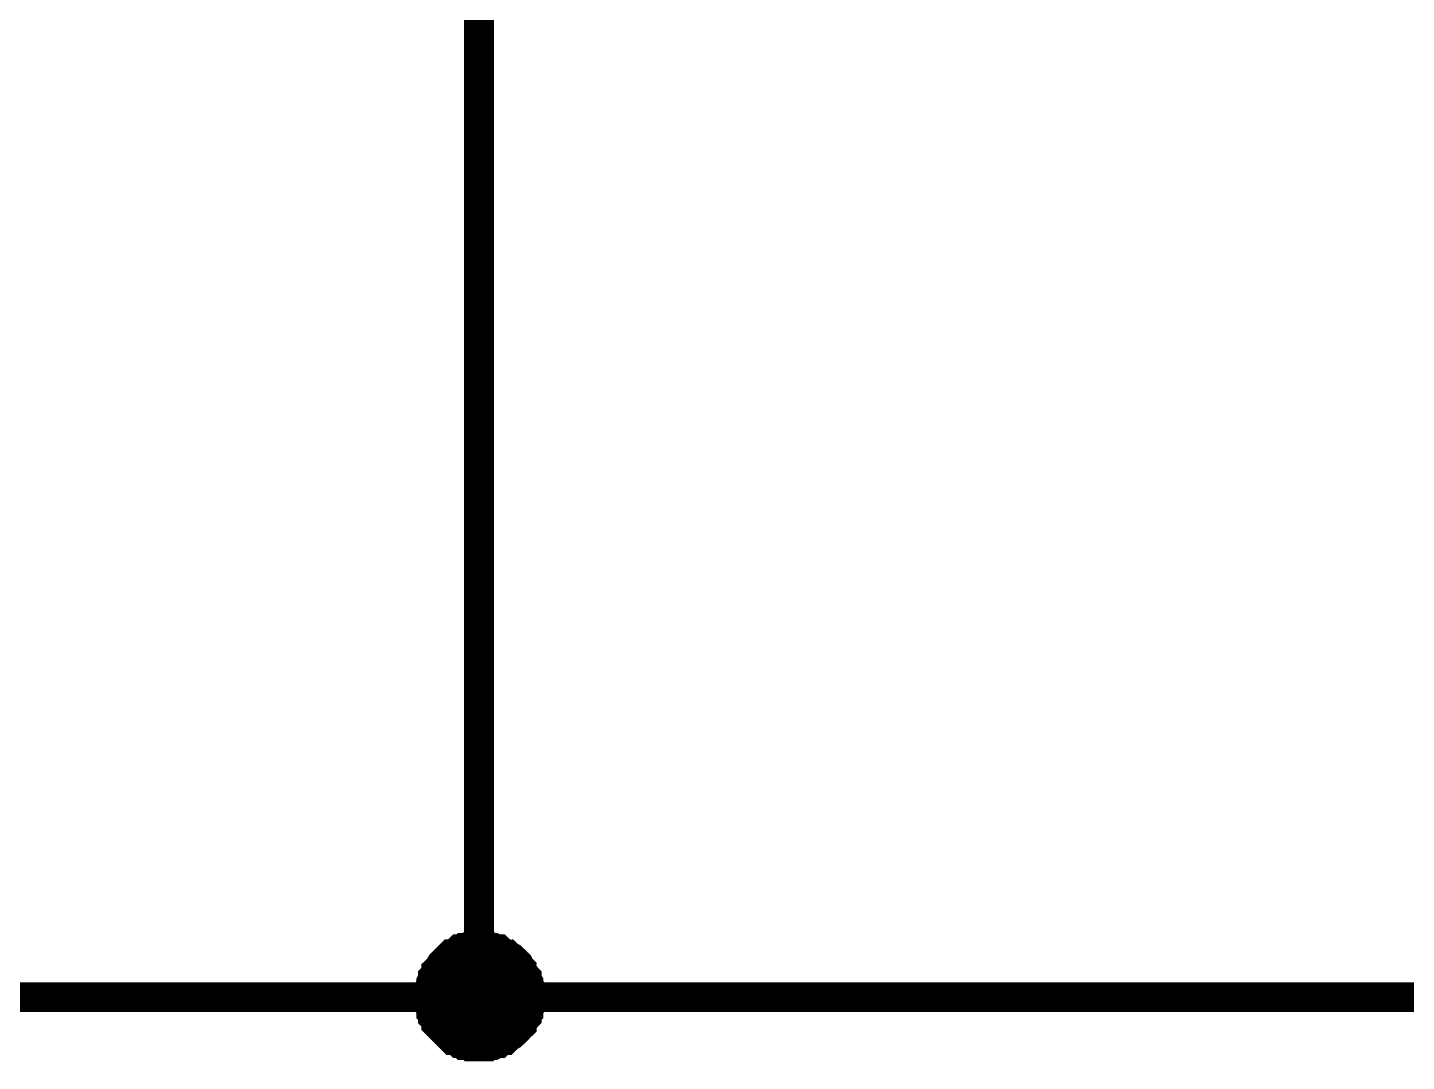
# Model space of a CAD drawing. Header units: millimetres. Extents: x 0 to 420, y 0 to 297.
# Drawn here: x 210.46 to 224.32, y 244.34 to 254.74 of the extents above; entities that cross this region are included whole.
import ezdxf

# ---------------------------------------------------------------- set-up
doc = ezdxf.new("R2010")
doc.units = ezdxf.units.MM
doc.layers.add('Sheet', color=255, linetype='Continuous')

msp = doc.modelspace()

# ---------------------------------------------------------------- linework, layer by layer
at = {"layer": 'Sheet'}
for points, const_width in [([(212.499, 259.991), (214.998, 259.991), (214.998, 244.989)], 0.3), ([(214.502, 244.989), (214.502, 245.022), (214.502, 245.038), (214.502, 245.071), (214.518, 245.088), (214.518, 245.121), (214.518, 245.138), (214.535, 245.171), (214.535, 245.187), (214.552, 245.204), (214.568, 245.237), (214.568, 245.254), (214.585, 245.27), (214.601, 245.287), (214.618, 245.32), (214.634, 245.336), (214.651, 245.353), (214.667, 245.369), (214.684, 245.386), (214.701, 245.403), (214.717, 245.419), (214.734, 245.419), (214.767, 245.436), (214.783, 245.452), (214.8, 245.469), (214.833, 245.469), (214.849, 245.485), (214.866, 245.485), (214.899, 245.485), (214.916, 245.502), (214.949, 245.502), (214.965, 245.502), (214.998, 245.502)], 0.3), ([(214.502, 244.989), (214.502, 245.022), (214.502, 245.038), (214.502, 245.071), (214.518, 245.088), (214.518, 245.121), (214.518, 245.138), (214.535, 245.171), (214.535, 245.187), (214.552, 245.204), (214.568, 245.237), (214.568, 245.254), (214.585, 245.27), (214.601, 245.287), (214.618, 245.32), (214.634, 245.336), (214.651, 245.353), (214.667, 245.369), (214.684, 245.386), (214.701, 245.403), (214.717, 245.419), (214.734, 245.419), (214.767, 245.436), (214.783, 245.452), (214.8, 245.469), (214.833, 245.469), (214.849, 245.485), (214.866, 245.485), (214.899, 245.485), (214.916, 245.502), (214.949, 245.502), (214.965, 245.502), (214.998, 245.502)], 0.3), ([(214.502, 244.989), (214.502, 245.022), (214.502, 245.038), (214.502, 245.071), (214.518, 245.088), (214.518, 245.121), (214.518, 245.138), (214.535, 245.171), (214.535, 245.187), (214.552, 245.204), (214.568, 245.237), (214.568, 245.254), (214.585, 245.27), (214.601, 245.287), (214.618, 245.32), (214.634, 245.336), (214.651, 245.353), (214.667, 245.369), (214.684, 245.386), (214.701, 245.403), (214.717, 245.419), (214.734, 245.419), (214.767, 245.436), (214.783, 245.452), (214.8, 245.469), (214.833, 245.469), (214.849, 245.485), (214.866, 245.485), (214.899, 245.485), (214.916, 245.502), (214.949, 245.502), (214.965, 245.502), (214.998, 245.502)], 0.3), ([(214.502, 244.989), (214.502, 245.022), (214.502, 245.038), (214.502, 245.071), (214.518, 245.088), (214.518, 245.121), (214.518, 245.138), (214.535, 245.171), (214.535, 245.187), (214.552, 245.204), (214.568, 245.237), (214.568, 245.254), (214.585, 245.27), (214.601, 245.287), (214.618, 245.32), (214.634, 245.336), (214.651, 245.353), (214.667, 245.369), (214.684, 245.386), (214.701, 245.403), (214.717, 245.419), (214.734, 245.419), (214.767, 245.436), (214.783, 245.452), (214.8, 245.469), (214.833, 245.469), (214.849, 245.485), (214.866, 245.485), (214.899, 245.485), (214.916, 245.502), (214.949, 245.502), (214.965, 245.502), (214.998, 245.502)], 0.3), ([(214.502, 244.989), (214.502, 245.022), (214.502, 245.038), (214.502, 245.071), (214.518, 245.088), (214.518, 245.121), (214.518, 245.138), (214.535, 245.171), (214.535, 245.187), (214.552, 245.204), (214.568, 245.237), (214.568, 245.254), (214.585, 245.27), (214.601, 245.287), (214.618, 245.32), (214.634, 245.336), (214.651, 245.353), (214.667, 245.369), (214.684, 245.386), (214.701, 245.403), (214.717, 245.419), (214.734, 245.419), (214.767, 245.436), (214.783, 245.452), (214.8, 245.469), (214.833, 245.469), (214.849, 245.485), (214.866, 245.485), (214.899, 245.485), (214.916, 245.502), (214.949, 245.502), (214.965, 245.502), (214.998, 245.502)], 0.3), ([(214.502, 244.989), (214.502, 245.022), (214.502, 245.038), (214.502, 245.071), (214.518, 245.088), (214.518, 245.121), (214.518, 245.138), (214.535, 245.171), (214.535, 245.187), (214.552, 245.204), (214.568, 245.237), (214.568, 245.254), (214.585, 245.27), (214.601, 245.287), (214.618, 245.32), (214.634, 245.336), (214.651, 245.353), (214.667, 245.369), (214.684, 245.386), (214.701, 245.403), (214.717, 245.419), (214.734, 245.419), (214.767, 245.436), (214.783, 245.452), (214.8, 245.469), (214.833, 245.469), (214.849, 245.485), (214.866, 245.485), (214.899, 245.485), (214.916, 245.502), (214.949, 245.502), (214.965, 245.502), (214.998, 245.502)], 0.3), ([(214.998, 245.502), (214.998, 245.502)], 0.3), ([(214.998, 245.502), (215.032, 245.502), (215.048, 245.502), (215.081, 245.502), (215.098, 245.485), (215.131, 245.485), (215.147, 245.485), (215.18, 245.469), (215.197, 245.469), (215.214, 245.452), (215.247, 245.436), (215.263, 245.419), (215.28, 245.419), (215.296, 245.403), (215.329, 245.386), (215.346, 245.369), (215.363, 245.353), (215.379, 245.336), (215.396, 245.32), (215.412, 245.287), (215.429, 245.27), (215.429, 245.254), (215.445, 245.237), (215.462, 245.204), (215.478, 245.187), (215.478, 245.171), (215.495, 245.138), (215.495, 245.121), (215.495, 245.088), (215.512, 245.071), (215.512, 245.038), (215.512, 245.022), (215.512, 244.989)], 0.3), ([(214.998, 245.502), (214.998, 245.502)], 0.3), ([(214.998, 245.502), (215.032, 245.502), (215.048, 245.502), (215.081, 245.502), (215.098, 245.485), (215.131, 245.485), (215.147, 245.485), (215.18, 245.469), (215.197, 245.469), (215.214, 245.452), (215.247, 245.436), (215.263, 245.419), (215.28, 245.419), (215.296, 245.403), (215.329, 245.386), (215.346, 245.369), (215.363, 245.353), (215.379, 245.336), (215.396, 245.32), (215.412, 245.287), (215.429, 245.27), (215.429, 245.254), (215.445, 245.237), (215.462, 245.204), (215.478, 245.187), (215.478, 245.171), (215.495, 245.138), (215.495, 245.121), (215.495, 245.088), (215.512, 245.071), (215.512, 245.038), (215.512, 245.022), (215.512, 244.989)], 0.3), ([(214.998, 245.502), (214.998, 245.502)], 0.3), ([(214.998, 245.502), (215.032, 245.502), (215.048, 245.502), (215.081, 245.502), (215.098, 245.485), (215.131, 245.485), (215.147, 245.485), (215.18, 245.469), (215.197, 245.469), (215.214, 245.452), (215.247, 245.436), (215.263, 245.419), (215.28, 245.419), (215.296, 245.403), (215.329, 245.386), (215.346, 245.369), (215.363, 245.353), (215.379, 245.336), (215.396, 245.32), (215.412, 245.287), (215.429, 245.27), (215.429, 245.254), (215.445, 245.237), (215.462, 245.204), (215.478, 245.187), (215.478, 245.171), (215.495, 245.138), (215.495, 245.121), (215.495, 245.088), (215.512, 245.071), (215.512, 245.038), (215.512, 245.022), (215.512, 244.989)], 0.3), ([(214.998, 245.502), (214.998, 245.502)], 0.3), ([(214.998, 245.502), (215.032, 245.502), (215.048, 245.502), (215.081, 245.502), (215.098, 245.485), (215.131, 245.485), (215.147, 245.485), (215.18, 245.469), (215.197, 245.469), (215.214, 245.452), (215.247, 245.436), (215.263, 245.419), (215.28, 245.419), (215.296, 245.403), (215.329, 245.386), (215.346, 245.369), (215.363, 245.353), (215.379, 245.336), (215.396, 245.32), (215.412, 245.287), (215.429, 245.27), (215.429, 245.254), (215.445, 245.237), (215.462, 245.204), (215.478, 245.187), (215.478, 245.171), (215.495, 245.138), (215.495, 245.121), (215.495, 245.088), (215.512, 245.071), (215.512, 245.038), (215.512, 245.022), (215.512, 244.989)], 0.3), ([(214.998, 245.502), (214.998, 245.502)], 0.3), ([(214.998, 245.502), (215.032, 245.502), (215.048, 245.502), (215.081, 245.502), (215.098, 245.485), (215.131, 245.485), (215.147, 245.485), (215.18, 245.469), (215.197, 245.469), (215.214, 245.452), (215.247, 245.436), (215.263, 245.419), (215.28, 245.419), (215.296, 245.403), (215.329, 245.386), (215.346, 245.369), (215.363, 245.353), (215.379, 245.336), (215.396, 245.32), (215.412, 245.287), (215.429, 245.27), (215.429, 245.254), (215.445, 245.237), (215.462, 245.204), (215.478, 245.187), (215.478, 245.171), (215.495, 245.138), (215.495, 245.121), (215.495, 245.088), (215.512, 245.071), (215.512, 245.038), (215.512, 245.022), (215.512, 244.989)], 0.3), ([(214.998, 245.502), (214.998, 245.502)], 0.3), ([(214.998, 245.502), (215.032, 245.502), (215.048, 245.502), (215.081, 245.502), (215.098, 245.485), (215.131, 245.485), (215.147, 245.485), (215.18, 245.469), (215.197, 245.469), (215.214, 245.452), (215.247, 245.436), (215.263, 245.419), (215.28, 245.419), (215.296, 245.403), (215.329, 245.386), (215.346, 245.369), (215.363, 245.353), (215.379, 245.336), (215.396, 245.32), (215.412, 245.287), (215.429, 245.27), (215.429, 245.254), (215.445, 245.237), (215.462, 245.204), (215.478, 245.187), (215.478, 245.171), (215.495, 245.138), (215.495, 245.121), (215.495, 245.088), (215.512, 245.071), (215.512, 245.038), (215.512, 245.022), (215.512, 244.989)], 0.3), ([(214.502, 244.989), (214.502, 245.022), (214.502, 245.038), (214.502, 245.071), (214.518, 245.088), (214.518, 245.121), (214.518, 245.138), (214.535, 245.171), (214.535, 245.187), (214.552, 245.204), (214.568, 245.237), (214.568, 245.254), (214.585, 245.27), (214.601, 245.287), (214.618, 245.32), (214.634, 245.336), (214.651, 245.353), (214.667, 245.369), (214.684, 245.386), (214.701, 245.403), (214.717, 245.419), (214.734, 245.419), (214.767, 245.436), (214.783, 245.452), (214.8, 245.469), (214.833, 245.469), (214.849, 245.485), (214.866, 245.485), (214.899, 245.485), (214.916, 245.502), (214.949, 245.502), (214.965, 245.502), (214.998, 245.502)], 0.0991), ([(214.502, 244.989), (214.502, 245.022), (214.502, 245.038), (214.502, 245.071), (214.518, 245.088), (214.518, 245.121), (214.518, 245.138), (214.535, 245.171), (214.535, 245.187), (214.552, 245.204), (214.568, 245.237), (214.568, 245.254), (214.585, 245.27), (214.601, 245.287), (214.618, 245.32), (214.634, 245.336), (214.651, 245.353), (214.667, 245.369), (214.684, 245.386), (214.701, 245.403), (214.717, 245.419), (214.734, 245.419), (214.767, 245.436), (214.783, 245.452), (214.8, 245.469), (214.833, 245.469), (214.849, 245.485), (214.866, 245.485), (214.899, 245.485), (214.916, 245.502), (214.949, 245.502), (214.965, 245.502), (214.998, 245.502)], 0.0991), ([(214.502, 244.989), (214.502, 245.022), (214.502, 245.038), (214.502, 245.071), (214.518, 245.088), (214.518, 245.121), (214.518, 245.138), (214.535, 245.171), (214.535, 245.187), (214.552, 245.204), (214.568, 245.237), (214.568, 245.254), (214.585, 245.27), (214.601, 245.287), (214.618, 245.32), (214.634, 245.336), (214.651, 245.353), (214.667, 245.369), (214.684, 245.386), (214.701, 245.403), (214.717, 245.419), (214.734, 245.419), (214.767, 245.436), (214.783, 245.452), (214.8, 245.469), (214.833, 245.469), (214.849, 245.485), (214.866, 245.485), (214.899, 245.485), (214.916, 245.502), (214.949, 245.502), (214.965, 245.502), (214.998, 245.502)], 0.0991), ([(214.502, 244.989), (214.502, 245.022), (214.502, 245.038), (214.502, 245.071), (214.518, 245.088), (214.518, 245.121), (214.518, 245.138), (214.535, 245.171), (214.535, 245.187), (214.552, 245.204), (214.568, 245.237), (214.568, 245.254), (214.585, 245.27), (214.601, 245.287), (214.618, 245.32), (214.634, 245.336), (214.651, 245.353), (214.667, 245.369), (214.684, 245.386), (214.701, 245.403), (214.717, 245.419), (214.734, 245.419), (214.767, 245.436), (214.783, 245.452), (214.8, 245.469), (214.833, 245.469), (214.849, 245.485), (214.866, 245.485), (214.899, 245.485), (214.916, 245.502), (214.949, 245.502), (214.965, 245.502), (214.998, 245.502)], 0.0991), ([(214.502, 244.989), (214.502, 245.022), (214.502, 245.038), (214.502, 245.071), (214.518, 245.088), (214.518, 245.121), (214.518, 245.138), (214.535, 245.171), (214.535, 245.187), (214.552, 245.204), (214.568, 245.237), (214.568, 245.254), (214.585, 245.27), (214.601, 245.287), (214.618, 245.32), (214.634, 245.336), (214.651, 245.353), (214.667, 245.369), (214.684, 245.386), (214.701, 245.403), (214.717, 245.419), (214.734, 245.419), (214.767, 245.436), (214.783, 245.452), (214.8, 245.469), (214.833, 245.469), (214.849, 245.485), (214.866, 245.485), (214.899, 245.485), (214.916, 245.502), (214.949, 245.502), (214.965, 245.502), (214.998, 245.502)], 0.0991), ([(214.502, 244.989), (214.502, 245.022), (214.502, 245.038), (214.502, 245.071), (214.518, 245.088), (214.518, 245.121), (214.518, 245.138), (214.535, 245.171), (214.535, 245.187), (214.552, 245.204), (214.568, 245.237), (214.568, 245.254), (214.585, 245.27), (214.601, 245.287), (214.618, 245.32), (214.634, 245.336), (214.651, 245.353), (214.667, 245.369), (214.684, 245.386), (214.701, 245.403), (214.717, 245.419), (214.734, 245.419), (214.767, 245.436), (214.783, 245.452), (214.8, 245.469), (214.833, 245.469), (214.849, 245.485), (214.866, 245.485), (214.899, 245.485), (214.916, 245.502), (214.949, 245.502), (214.965, 245.502), (214.998, 245.502)], 0.0991), ([(214.998, 245.502), (214.998, 245.502)], 0.0991), ([(214.998, 245.502), (215.032, 245.502), (215.048, 245.502), (215.081, 245.502), (215.098, 245.485), (215.131, 245.485), (215.147, 245.485), (215.18, 245.469), (215.197, 245.469), (215.214, 245.452), (215.247, 245.436), (215.263, 245.419), (215.28, 245.419), (215.296, 245.403), (215.329, 245.386), (215.346, 245.369), (215.363, 245.353), (215.379, 245.336), (215.396, 245.32), (215.412, 245.287), (215.429, 245.27), (215.429, 245.254), (215.445, 245.237), (215.462, 245.204), (215.478, 245.187), (215.478, 245.171), (215.495, 245.138), (215.495, 245.121), (215.495, 245.088), (215.512, 245.071), (215.512, 245.038), (215.512, 245.022), (215.512, 244.989)], 0.0991), ([(214.998, 245.502), (214.998, 245.502)], 0.0991), ([(214.998, 245.502), (215.032, 245.502), (215.048, 245.502), (215.081, 245.502), (215.098, 245.485), (215.131, 245.485), (215.147, 245.485), (215.18, 245.469), (215.197, 245.469), (215.214, 245.452), (215.247, 245.436), (215.263, 245.419), (215.28, 245.419), (215.296, 245.403), (215.329, 245.386), (215.346, 245.369), (215.363, 245.353), (215.379, 245.336), (215.396, 245.32), (215.412, 245.287), (215.429, 245.27), (215.429, 245.254), (215.445, 245.237), (215.462, 245.204), (215.478, 245.187), (215.478, 245.171), (215.495, 245.138), (215.495, 245.121), (215.495, 245.088), (215.512, 245.071), (215.512, 245.038), (215.512, 245.022), (215.512, 244.989)], 0.0991), ([(214.998, 245.502), (214.998, 245.502)], 0.0991), ([(214.998, 245.502), (215.032, 245.502), (215.048, 245.502), (215.081, 245.502), (215.098, 245.485), (215.131, 245.485), (215.147, 245.485), (215.18, 245.469), (215.197, 245.469), (215.214, 245.452), (215.247, 245.436), (215.263, 245.419), (215.28, 245.419), (215.296, 245.403), (215.329, 245.386), (215.346, 245.369), (215.363, 245.353), (215.379, 245.336), (215.396, 245.32), (215.412, 245.287), (215.429, 245.27), (215.429, 245.254), (215.445, 245.237), (215.462, 245.204), (215.478, 245.187), (215.478, 245.171), (215.495, 245.138), (215.495, 245.121), (215.495, 245.088), (215.512, 245.071), (215.512, 245.038), (215.512, 245.022), (215.512, 244.989)], 0.0991), ([(214.998, 245.502), (214.998, 245.502)], 0.0991), ([(214.998, 245.502), (215.032, 245.502), (215.048, 245.502), (215.081, 245.502), (215.098, 245.485), (215.131, 245.485), (215.147, 245.485), (215.18, 245.469), (215.197, 245.469), (215.214, 245.452), (215.247, 245.436), (215.263, 245.419), (215.28, 245.419), (215.296, 245.403), (215.329, 245.386), (215.346, 245.369), (215.363, 245.353), (215.379, 245.336), (215.396, 245.32), (215.412, 245.287), (215.429, 245.27), (215.429, 245.254), (215.445, 245.237), (215.462, 245.204), (215.478, 245.187), (215.478, 245.171), (215.495, 245.138), (215.495, 245.121), (215.495, 245.088), (215.512, 245.071), (215.512, 245.038), (215.512, 245.022), (215.512, 244.989)], 0.0991), ([(214.998, 245.502), (214.998, 245.502)], 0.0991), ([(214.998, 245.502), (215.032, 245.502), (215.048, 245.502), (215.081, 245.502), (215.098, 245.485), (215.131, 245.485), (215.147, 245.485), (215.18, 245.469), (215.197, 245.469), (215.214, 245.452), (215.247, 245.436), (215.263, 245.419), (215.28, 245.419), (215.296, 245.403), (215.329, 245.386), (215.346, 245.369), (215.363, 245.353), (215.379, 245.336), (215.396, 245.32), (215.412, 245.287), (215.429, 245.27), (215.429, 245.254), (215.445, 245.237), (215.462, 245.204), (215.478, 245.187), (215.478, 245.171), (215.495, 245.138), (215.495, 245.121), (215.495, 245.088), (215.512, 245.071), (215.512, 245.038), (215.512, 245.022), (215.512, 244.989)], 0.0991), ([(214.998, 245.502), (214.998, 245.502)], 0.0991), ([(214.998, 245.502), (215.032, 245.502), (215.048, 245.502), (215.081, 245.502), (215.098, 245.485), (215.131, 245.485), (215.147, 245.485), (215.18, 245.469), (215.197, 245.469), (215.214, 245.452), (215.247, 245.436), (215.263, 245.419), (215.28, 245.419), (215.296, 245.403), (215.329, 245.386), (215.346, 245.369), (215.363, 245.353), (215.379, 245.336), (215.396, 245.32), (215.412, 245.287), (215.429, 245.27), (215.429, 245.254), (215.445, 245.237), (215.462, 245.204), (215.478, 245.187), (215.478, 245.171), (215.495, 245.138), (215.495, 245.121), (215.495, 245.088), (215.512, 245.071), (215.512, 245.038), (215.512, 245.022), (215.512, 244.989)], 0.0991), ([(202.519, 244.989), (214.998, 244.989)], 0.3), ([(214.998, 244.492), (214.965, 244.492), (214.949, 244.492), (214.916, 244.492), (214.899, 244.508), (214.866, 244.508), (214.849, 244.508), (214.833, 244.525), (214.8, 244.525), (214.783, 244.541), (214.767, 244.558), (214.734, 244.558), (214.717, 244.575), (214.701, 244.591), (214.684, 244.608), (214.667, 244.624), (214.651, 244.641), (214.634, 244.657), (214.618, 244.674), (214.601, 244.691), (214.585, 244.707), (214.568, 244.724), (214.568, 244.757), (214.552, 244.773), (214.535, 244.79), (214.535, 244.823), (214.518, 244.84), (214.518, 244.856), (214.518, 244.889), (214.502, 244.906), (214.502, 244.939), (214.502, 244.955), (214.502, 244.989)], 0.3), ([(214.502, 244.989), (214.502, 244.989)], 0.3), ([(214.998, 244.492), (214.965, 244.492), (214.949, 244.492), (214.916, 244.492), (214.899, 244.508), (214.866, 244.508), (214.849, 244.508), (214.833, 244.525), (214.8, 244.525), (214.783, 244.541), (214.767, 244.558), (214.734, 244.558), (214.717, 244.575), (214.701, 244.591), (214.684, 244.608), (214.667, 244.624), (214.651, 244.641), (214.634, 244.657), (214.618, 244.674), (214.601, 244.691), (214.585, 244.707), (214.568, 244.724), (214.568, 244.757), (214.552, 244.773), (214.535, 244.79), (214.535, 244.823), (214.518, 244.84), (214.518, 244.856), (214.518, 244.889), (214.502, 244.906), (214.502, 244.939), (214.502, 244.955), (214.502, 244.989)], 0.3), ([(214.502, 244.989), (214.502, 244.989)], 0.3), ([(214.998, 244.492), (214.965, 244.492), (214.949, 244.492), (214.916, 244.492), (214.899, 244.508), (214.866, 244.508), (214.849, 244.508), (214.833, 244.525), (214.8, 244.525), (214.783, 244.541), (214.767, 244.558), (214.734, 244.558), (214.717, 244.575), (214.701, 244.591), (214.684, 244.608), (214.667, 244.624), (214.651, 244.641), (214.634, 244.657), (214.618, 244.674), (214.601, 244.691), (214.585, 244.707), (214.568, 244.724), (214.568, 244.757), (214.552, 244.773), (214.535, 244.79), (214.535, 244.823), (214.518, 244.84), (214.518, 244.856), (214.518, 244.889), (214.502, 244.906), (214.502, 244.939), (214.502, 244.955), (214.502, 244.989)], 0.3), ([(214.502, 244.989), (214.502, 244.989)], 0.3), ([(214.998, 244.492), (214.965, 244.492), (214.949, 244.492), (214.916, 244.492), (214.899, 244.508), (214.866, 244.508), (214.849, 244.508), (214.833, 244.525), (214.8, 244.525), (214.783, 244.541), (214.767, 244.558), (214.734, 244.558), (214.717, 244.575), (214.701, 244.591), (214.684, 244.608), (214.667, 244.624), (214.651, 244.641), (214.634, 244.657), (214.618, 244.674), (214.601, 244.691), (214.585, 244.707), (214.568, 244.724), (214.568, 244.757), (214.552, 244.773), (214.535, 244.79), (214.535, 244.823), (214.518, 244.84), (214.518, 244.856), (214.518, 244.889), (214.502, 244.906), (214.502, 244.939), (214.502, 244.955), (214.502, 244.989)], 0.3), ([(214.502, 244.989), (214.502, 244.989)], 0.3), ([(214.998, 244.492), (214.965, 244.492), (214.949, 244.492), (214.916, 244.492), (214.899, 244.508), (214.866, 244.508), (214.849, 244.508), (214.833, 244.525), (214.8, 244.525), (214.783, 244.541), (214.767, 244.558), (214.734, 244.558), (214.717, 244.575), (214.701, 244.591), (214.684, 244.608), (214.667, 244.624), (214.651, 244.641), (214.634, 244.657), (214.618, 244.674), (214.601, 244.691), (214.585, 244.707), (214.568, 244.724), (214.568, 244.757), (214.552, 244.773), (214.535, 244.79), (214.535, 244.823), (214.518, 244.84), (214.518, 244.856), (214.518, 244.889), (214.502, 244.906), (214.502, 244.939), (214.502, 244.955), (214.502, 244.989)], 0.3), ([(214.502, 244.989), (214.502, 244.989)], 0.3), ([(214.998, 244.492), (214.965, 244.492), (214.949, 244.492), (214.916, 244.492), (214.899, 244.508), (214.866, 244.508), (214.849, 244.508), (214.833, 244.525), (214.8, 244.525), (214.783, 244.541), (214.767, 244.558), (214.734, 244.558), (214.717, 244.575), (214.701, 244.591), (214.684, 244.608), (214.667, 244.624), (214.651, 244.641), (214.634, 244.657), (214.618, 244.674), (214.601, 244.691), (214.585, 244.707), (214.568, 244.724), (214.568, 244.757), (214.552, 244.773), (214.535, 244.79), (214.535, 244.823), (214.518, 244.84), (214.518, 244.856), (214.518, 244.889), (214.502, 244.906), (214.502, 244.939), (214.502, 244.955), (214.502, 244.989)], 0.3), ([(214.502, 244.989), (214.502, 244.989)], 0.3), ([(214.998, 244.492), (214.965, 244.492), (214.949, 244.492), (214.916, 244.492), (214.899, 244.508), (214.866, 244.508), (214.849, 244.508), (214.833, 244.525), (214.8, 244.525), (214.783, 244.541), (214.767, 244.558), (214.734, 244.558), (214.717, 244.575), (214.701, 244.591), (214.684, 244.608), (214.667, 244.624), (214.651, 244.641), (214.634, 244.657), (214.618, 244.674), (214.601, 244.691), (214.585, 244.707), (214.568, 244.724), (214.568, 244.757), (214.552, 244.773), (214.535, 244.79), (214.535, 244.823), (214.518, 244.84), (214.518, 244.856), (214.518, 244.889), (214.502, 244.906), (214.502, 244.939), (214.502, 244.955), (214.502, 244.989)], 0.0991), ([(214.502, 244.989), (214.502, 244.989)], 0.0991), ([(214.998, 244.492), (214.965, 244.492), (214.949, 244.492), (214.916, 244.492), (214.899, 244.508), (214.866, 244.508), (214.849, 244.508), (214.833, 244.525), (214.8, 244.525), (214.783, 244.541), (214.767, 244.558), (214.734, 244.558), (214.717, 244.575), (214.701, 244.591), (214.684, 244.608), (214.667, 244.624), (214.651, 244.641), (214.634, 244.657), (214.618, 244.674), (214.601, 244.691), (214.585, 244.707), (214.568, 244.724), (214.568, 244.757), (214.552, 244.773), (214.535, 244.79), (214.535, 244.823), (214.518, 244.84), (214.518, 244.856), (214.518, 244.889), (214.502, 244.906), (214.502, 244.939), (214.502, 244.955), (214.502, 244.989)], 0.0991), ([(214.502, 244.989), (214.502, 244.989)], 0.0991), ([(214.998, 244.492), (214.965, 244.492), (214.949, 244.492), (214.916, 244.492), (214.899, 244.508), (214.866, 244.508), (214.849, 244.508), (214.833, 244.525), (214.8, 244.525), (214.783, 244.541), (214.767, 244.558), (214.734, 244.558), (214.717, 244.575), (214.701, 244.591), (214.684, 244.608), (214.667, 244.624), (214.651, 244.641), (214.634, 244.657), (214.618, 244.674), (214.601, 244.691), (214.585, 244.707), (214.568, 244.724), (214.568, 244.757), (214.552, 244.773), (214.535, 244.79), (214.535, 244.823), (214.518, 244.84), (214.518, 244.856), (214.518, 244.889), (214.502, 244.906), (214.502, 244.939), (214.502, 244.955), (214.502, 244.989)], 0.0991), ([(214.502, 244.989), (214.502, 244.989)], 0.0991), ([(214.998, 244.492), (214.965, 244.492), (214.949, 244.492), (214.916, 244.492), (214.899, 244.508), (214.866, 244.508), (214.849, 244.508), (214.833, 244.525), (214.8, 244.525), (214.783, 244.541), (214.767, 244.558), (214.734, 244.558), (214.717, 244.575), (214.701, 244.591), (214.684, 244.608), (214.667, 244.624), (214.651, 244.641), (214.634, 244.657), (214.618, 244.674), (214.601, 244.691), (214.585, 244.707), (214.568, 244.724), (214.568, 244.757), (214.552, 244.773), (214.535, 244.79), (214.535, 244.823), (214.518, 244.84), (214.518, 244.856), (214.518, 244.889), (214.502, 244.906), (214.502, 244.939), (214.502, 244.955), (214.502, 244.989)], 0.0991), ([(214.502, 244.989), (214.502, 244.989)], 0.0991), ([(214.998, 244.492), (214.965, 244.492), (214.949, 244.492), (214.916, 244.492), (214.899, 244.508), (214.866, 244.508), (214.849, 244.508), (214.833, 244.525), (214.8, 244.525), (214.783, 244.541), (214.767, 244.558), (214.734, 244.558), (214.717, 244.575), (214.701, 244.591), (214.684, 244.608), (214.667, 244.624), (214.651, 244.641), (214.634, 244.657), (214.618, 244.674), (214.601, 244.691), (214.585, 244.707), (214.568, 244.724), (214.568, 244.757), (214.552, 244.773), (214.535, 244.79), (214.535, 244.823), (214.518, 244.84), (214.518, 244.856), (214.518, 244.889), (214.502, 244.906), (214.502, 244.939), (214.502, 244.955), (214.502, 244.989)], 0.0991), ([(214.502, 244.989), (214.502, 244.989)], 0.0991), ([(214.998, 244.492), (214.965, 244.492), (214.949, 244.492), (214.916, 244.492), (214.899, 244.508), (214.866, 244.508), (214.849, 244.508), (214.833, 244.525), (214.8, 244.525), (214.783, 244.541), (214.767, 244.558), (214.734, 244.558), (214.717, 244.575), (214.701, 244.591), (214.684, 244.608), (214.667, 244.624), (214.651, 244.641), (214.634, 244.657), (214.618, 244.674), (214.601, 244.691), (214.585, 244.707), (214.568, 244.724), (214.568, 244.757), (214.552, 244.773), (214.535, 244.79), (214.535, 244.823), (214.518, 244.84), (214.518, 244.856), (214.518, 244.889), (214.502, 244.906), (214.502, 244.939), (214.502, 244.955), (214.502, 244.989)], 0.0991), ([(214.502, 244.989), (214.502, 244.989)], 0.0991), ([(215.512, 244.989), (215.512, 244.955), (215.512, 244.939), (215.512, 244.906), (215.495, 244.889), (215.495, 244.856), (215.495, 244.84), (215.478, 244.823), (215.478, 244.79), (215.462, 244.773), (215.445, 244.757), (215.429, 244.724), (215.429, 244.707), (215.412, 244.691), (215.396, 244.674), (215.379, 244.657), (215.363, 244.641), (215.346, 244.624), (215.329, 244.608), (215.296, 244.591), (215.28, 244.575), (215.263, 244.558), (215.247, 244.558), (215.214, 244.541), (215.197, 244.525), (215.18, 244.525), (215.147, 244.508), (215.131, 244.508), (215.098, 244.508), (215.081, 244.492), (215.048, 244.492), (215.032, 244.492), (214.998, 244.492)], 0.3), ([(214.998, 244.989), (242.49, 244.989), (248.746, 244.989)], 0.3), ([(215.512, 244.989), (215.512, 244.955), (215.512, 244.939), (215.512, 244.906), (215.495, 244.889), (215.495, 244.856), (215.495, 244.84), (215.478, 244.823), (215.478, 244.79), (215.462, 244.773), (215.445, 244.757), (215.429, 244.724), (215.429, 244.707), (215.412, 244.691), (215.396, 244.674), (215.379, 244.657), (215.363, 244.641), (215.346, 244.624), (215.329, 244.608), (215.296, 244.591), (215.28, 244.575), (215.263, 244.558), (215.247, 244.558), (215.214, 244.541), (215.197, 244.525), (215.18, 244.525), (215.147, 244.508), (215.131, 244.508), (215.098, 244.508), (215.081, 244.492), (215.048, 244.492), (215.032, 244.492), (214.998, 244.492)], 0.3), ([(215.512, 244.989), (215.512, 244.955), (215.512, 244.939), (215.512, 244.906), (215.495, 244.889), (215.495, 244.856), (215.495, 244.84), (215.478, 244.823), (215.478, 244.79), (215.462, 244.773), (215.445, 244.757), (215.429, 244.724), (215.429, 244.707), (215.412, 244.691), (215.396, 244.674), (215.379, 244.657), (215.363, 244.641), (215.346, 244.624), (215.329, 244.608), (215.296, 244.591), (215.28, 244.575), (215.263, 244.558), (215.247, 244.558), (215.214, 244.541), (215.197, 244.525), (215.18, 244.525), (215.147, 244.508), (215.131, 244.508), (215.098, 244.508), (215.081, 244.492), (215.048, 244.492), (215.032, 244.492), (214.998, 244.492)], 0.3), ([(215.512, 244.989), (215.512, 244.955), (215.512, 244.939), (215.512, 244.906), (215.495, 244.889), (215.495, 244.856), (215.495, 244.84), (215.478, 244.823), (215.478, 244.79), (215.462, 244.773), (215.445, 244.757), (215.429, 244.724), (215.429, 244.707), (215.412, 244.691), (215.396, 244.674), (215.379, 244.657), (215.363, 244.641), (215.346, 244.624), (215.329, 244.608), (215.296, 244.591), (215.28, 244.575), (215.263, 244.558), (215.247, 244.558), (215.214, 244.541), (215.197, 244.525), (215.18, 244.525), (215.147, 244.508), (215.131, 244.508), (215.098, 244.508), (215.081, 244.492), (215.048, 244.492), (215.032, 244.492), (214.998, 244.492)], 0.3), ([(215.512, 244.989), (215.512, 244.955), (215.512, 244.939), (215.512, 244.906), (215.495, 244.889), (215.495, 244.856), (215.495, 244.84), (215.478, 244.823), (215.478, 244.79), (215.462, 244.773), (215.445, 244.757), (215.429, 244.724), (215.429, 244.707), (215.412, 244.691), (215.396, 244.674), (215.379, 244.657), (215.363, 244.641), (215.346, 244.624), (215.329, 244.608), (215.296, 244.591), (215.28, 244.575), (215.263, 244.558), (215.247, 244.558), (215.214, 244.541), (215.197, 244.525), (215.18, 244.525), (215.147, 244.508), (215.131, 244.508), (215.098, 244.508), (215.081, 244.492), (215.048, 244.492), (215.032, 244.492), (214.998, 244.492)], 0.3), ([(215.512, 244.989), (215.512, 244.955), (215.512, 244.939), (215.512, 244.906), (215.495, 244.889), (215.495, 244.856), (215.495, 244.84), (215.478, 244.823), (215.478, 244.79), (215.462, 244.773), (215.445, 244.757), (215.429, 244.724), (215.429, 244.707), (215.412, 244.691), (215.396, 244.674), (215.379, 244.657), (215.363, 244.641), (215.346, 244.624), (215.329, 244.608), (215.296, 244.591), (215.28, 244.575), (215.263, 244.558), (215.247, 244.558), (215.214, 244.541), (215.197, 244.525), (215.18, 244.525), (215.147, 244.508), (215.131, 244.508), (215.098, 244.508), (215.081, 244.492), (215.048, 244.492), (215.032, 244.492), (214.998, 244.492)], 0.3), ([(215.512, 244.989), (215.512, 244.955), (215.512, 244.939), (215.512, 244.906), (215.495, 244.889), (215.495, 244.856), (215.495, 244.84), (215.478, 244.823), (215.478, 244.79), (215.462, 244.773), (215.445, 244.757), (215.429, 244.724), (215.429, 244.707), (215.412, 244.691), (215.396, 244.674), (215.379, 244.657), (215.363, 244.641), (215.346, 244.624), (215.329, 244.608), (215.296, 244.591), (215.28, 244.575), (215.263, 244.558), (215.247, 244.558), (215.214, 244.541), (215.197, 244.525), (215.18, 244.525), (215.147, 244.508), (215.131, 244.508), (215.098, 244.508), (215.081, 244.492), (215.048, 244.492), (215.032, 244.492), (214.998, 244.492)], 0.0991), ([(215.512, 244.989), (215.512, 244.955), (215.512, 244.939), (215.512, 244.906), (215.495, 244.889), (215.495, 244.856), (215.495, 244.84), (215.478, 244.823), (215.478, 244.79), (215.462, 244.773), (215.445, 244.757), (215.429, 244.724), (215.429, 244.707), (215.412, 244.691), (215.396, 244.674), (215.379, 244.657), (215.363, 244.641), (215.346, 244.624), (215.329, 244.608), (215.296, 244.591), (215.28, 244.575), (215.263, 244.558), (215.247, 244.558), (215.214, 244.541), (215.197, 244.525), (215.18, 244.525), (215.147, 244.508), (215.131, 244.508), (215.098, 244.508), (215.081, 244.492), (215.048, 244.492), (215.032, 244.492), (214.998, 244.492)], 0.0991), ([(215.512, 244.989), (215.512, 244.955), (215.512, 244.939), (215.512, 244.906), (215.495, 244.889), (215.495, 244.856), (215.495, 244.84), (215.478, 244.823), (215.478, 244.79), (215.462, 244.773), (215.445, 244.757), (215.429, 244.724), (215.429, 244.707), (215.412, 244.691), (215.396, 244.674), (215.379, 244.657), (215.363, 244.641), (215.346, 244.624), (215.329, 244.608), (215.296, 244.591), (215.28, 244.575), (215.263, 244.558), (215.247, 244.558), (215.214, 244.541), (215.197, 244.525), (215.18, 244.525), (215.147, 244.508), (215.131, 244.508), (215.098, 244.508), (215.081, 244.492), (215.048, 244.492), (215.032, 244.492), (214.998, 244.492)], 0.0991), ([(215.512, 244.989), (215.512, 244.955), (215.512, 244.939), (215.512, 244.906), (215.495, 244.889), (215.495, 244.856), (215.495, 244.84), (215.478, 244.823), (215.478, 244.79), (215.462, 244.773), (215.445, 244.757), (215.429, 244.724), (215.429, 244.707), (215.412, 244.691), (215.396, 244.674), (215.379, 244.657), (215.363, 244.641), (215.346, 244.624), (215.329, 244.608), (215.296, 244.591), (215.28, 244.575), (215.263, 244.558), (215.247, 244.558), (215.214, 244.541), (215.197, 244.525), (215.18, 244.525), (215.147, 244.508), (215.131, 244.508), (215.098, 244.508), (215.081, 244.492), (215.048, 244.492), (215.032, 244.492), (214.998, 244.492)], 0.0991), ([(215.512, 244.989), (215.512, 244.955), (215.512, 244.939), (215.512, 244.906), (215.495, 244.889), (215.495, 244.856), (215.495, 244.84), (215.478, 244.823), (215.478, 244.79), (215.462, 244.773), (215.445, 244.757), (215.429, 244.724), (215.429, 244.707), (215.412, 244.691), (215.396, 244.674), (215.379, 244.657), (215.363, 244.641), (215.346, 244.624), (215.329, 244.608), (215.296, 244.591), (215.28, 244.575), (215.263, 244.558), (215.247, 244.558), (215.214, 244.541), (215.197, 244.525), (215.18, 244.525), (215.147, 244.508), (215.131, 244.508), (215.098, 244.508), (215.081, 244.492), (215.048, 244.492), (215.032, 244.492), (214.998, 244.492)], 0.0991), ([(215.512, 244.989), (215.512, 244.955), (215.512, 244.939), (215.512, 244.906), (215.495, 244.889), (215.495, 244.856), (215.495, 244.84), (215.478, 244.823), (215.478, 244.79), (215.462, 244.773), (215.445, 244.757), (215.429, 244.724), (215.429, 244.707), (215.412, 244.691), (215.396, 244.674), (215.379, 244.657), (215.363, 244.641), (215.346, 244.624), (215.329, 244.608), (215.296, 244.591), (215.28, 244.575), (215.263, 244.558), (215.247, 244.558), (215.214, 244.541), (215.197, 244.525), (215.18, 244.525), (215.147, 244.508), (215.131, 244.508), (215.098, 244.508), (215.081, 244.492), (215.048, 244.492), (215.032, 244.492), (214.998, 244.492)], 0.0991), ([(215.512, 244.989), (215.512, 244.989), (215.512, 244.989), (215.512, 244.989), (215.512, 244.989), (215.512, 244.989), (215.512, 244.989), (215.512, 244.989), (215.512, 244.989), (215.512, 244.989), (215.512, 244.989), (215.512, 244.989), (215.512, 244.989), (215.512, 244.989), (215.512, 244.989), (215.512, 244.989), (215.512, 244.989), (215.512, 244.989), (215.512, 244.989), (215.512, 244.989), (215.512, 244.989), (215.512, 244.989), (215.512, 244.989), (215.512, 244.989), (215.512, 244.989), (215.512, 244.989), (215.512, 244.989), (215.512, 244.989), (215.512, 244.989), (215.512, 244.989), (215.512, 244.989), (215.512, 244.989), (215.512, 244.989)], 0.3), ([(215.512, 244.989), (215.512, 244.989)], 0.3), ([(215.512, 244.989), (215.512, 244.989), (215.512, 244.989), (215.512, 244.989), (215.512, 244.989), (215.512, 244.989), (215.512, 244.989), (215.512, 244.989), (215.512, 244.989), (215.512, 244.989), (215.512, 244.989), (215.512, 244.989), (215.512, 244.989), (215.512, 244.989), (215.512, 244.989), (215.512, 244.989), (215.512, 244.989), (215.512, 244.989), (215.512, 244.989), (215.512, 244.989), (215.512, 244.989), (215.512, 244.989), (215.512, 244.989), (215.512, 244.989), (215.512, 244.989), (215.512, 244.989), (215.512, 244.989), (215.512, 244.989), (215.512, 244.989), (215.512, 244.989), (215.512, 244.989), (215.512, 244.989), (215.512, 244.989)], 0.3), ([(215.512, 244.989), (215.512, 244.989)], 0.3), ([(215.512, 244.989), (215.512, 244.989), (215.512, 244.989), (215.512, 244.989), (215.512, 244.989), (215.512, 244.989), (215.512, 244.989), (215.512, 244.989), (215.512, 244.989), (215.512, 244.989), (215.512, 244.989), (215.512, 244.989), (215.512, 244.989), (215.512, 244.989), (215.512, 244.989), (215.512, 244.989), (215.512, 244.989), (215.512, 244.989), (215.512, 244.989), (215.512, 244.989), (215.512, 244.989), (215.512, 244.989), (215.512, 244.989), (215.512, 244.989), (215.512, 244.989), (215.512, 244.989), (215.512, 244.989), (215.512, 244.989), (215.512, 244.989), (215.512, 244.989), (215.512, 244.989), (215.512, 244.989), (215.512, 244.989)], 0.3), ([(215.512, 244.989), (215.512, 244.989)], 0.3), ([(215.512, 244.989), (215.512, 244.989), (215.512, 244.989), (215.512, 244.989), (215.512, 244.989), (215.512, 244.989), (215.512, 244.989), (215.512, 244.989), (215.512, 244.989), (215.512, 244.989), (215.512, 244.989), (215.512, 244.989), (215.512, 244.989), (215.512, 244.989), (215.512, 244.989), (215.512, 244.989), (215.512, 244.989), (215.512, 244.989), (215.512, 244.989), (215.512, 244.989), (215.512, 244.989), (215.512, 244.989), (215.512, 244.989), (215.512, 244.989), (215.512, 244.989), (215.512, 244.989), (215.512, 244.989), (215.512, 244.989), (215.512, 244.989), (215.512, 244.989), (215.512, 244.989), (215.512, 244.989), (215.512, 244.989)], 0.3), ([(215.512, 244.989), (215.512, 244.989)], 0.3), ([(215.512, 244.989), (215.512, 244.989), (215.512, 244.989), (215.512, 244.989), (215.512, 244.989), (215.512, 244.989), (215.512, 244.989), (215.512, 244.989), (215.512, 244.989), (215.512, 244.989), (215.512, 244.989), (215.512, 244.989), (215.512, 244.989), (215.512, 244.989), (215.512, 244.989), (215.512, 244.989), (215.512, 244.989), (215.512, 244.989), (215.512, 244.989), (215.512, 244.989), (215.512, 244.989), (215.512, 244.989), (215.512, 244.989), (215.512, 244.989), (215.512, 244.989), (215.512, 244.989), (215.512, 244.989), (215.512, 244.989), (215.512, 244.989), (215.512, 244.989), (215.512, 244.989), (215.512, 244.989), (215.512, 244.989)], 0.3), ([(215.512, 244.989), (215.512, 244.989)], 0.3), ([(215.512, 244.989), (215.512, 244.989), (215.512, 244.989), (215.512, 244.989), (215.512, 244.989), (215.512, 244.989), (215.512, 244.989), (215.512, 244.989), (215.512, 244.989), (215.512, 244.989), (215.512, 244.989), (215.512, 244.989), (215.512, 244.989), (215.512, 244.989), (215.512, 244.989), (215.512, 244.989), (215.512, 244.989), (215.512, 244.989), (215.512, 244.989), (215.512, 244.989), (215.512, 244.989), (215.512, 244.989), (215.512, 244.989), (215.512, 244.989), (215.512, 244.989), (215.512, 244.989), (215.512, 244.989), (215.512, 244.989), (215.512, 244.989), (215.512, 244.989), (215.512, 244.989), (215.512, 244.989), (215.512, 244.989)], 0.3), ([(215.512, 244.989), (215.512, 244.989)], 0.3), ([(215.512, 244.989), (215.512, 244.989), (215.512, 244.989), (215.512, 244.989), (215.512, 244.989), (215.512, 244.989), (215.512, 244.989), (215.512, 244.989), (215.512, 244.989), (215.512, 244.989), (215.512, 244.989), (215.512, 244.989), (215.512, 244.989), (215.512, 244.989), (215.512, 244.989), (215.512, 244.989), (215.512, 244.989), (215.512, 244.989), (215.512, 244.989), (215.512, 244.989), (215.512, 244.989), (215.512, 244.989), (215.512, 244.989), (215.512, 244.989), (215.512, 244.989), (215.512, 244.989), (215.512, 244.989), (215.512, 244.989), (215.512, 244.989), (215.512, 244.989), (215.512, 244.989), (215.512, 244.989), (215.512, 244.989)], 0.0991), ([(215.512, 244.989), (215.512, 244.989)], 0.0991), ([(215.512, 244.989), (215.512, 244.989), (215.512, 244.989), (215.512, 244.989), (215.512, 244.989), (215.512, 244.989), (215.512, 244.989), (215.512, 244.989), (215.512, 244.989), (215.512, 244.989), (215.512, 244.989), (215.512, 244.989), (215.512, 244.989), (215.512, 244.989), (215.512, 244.989), (215.512, 244.989), (215.512, 244.989), (215.512, 244.989), (215.512, 244.989), (215.512, 244.989), (215.512, 244.989), (215.512, 244.989), (215.512, 244.989), (215.512, 244.989), (215.512, 244.989), (215.512, 244.989), (215.512, 244.989), (215.512, 244.989), (215.512, 244.989), (215.512, 244.989), (215.512, 244.989), (215.512, 244.989), (215.512, 244.989)], 0.0991), ([(215.512, 244.989), (215.512, 244.989)], 0.0991), ([(215.512, 244.989), (215.512, 244.989), (215.512, 244.989), (215.512, 244.989), (215.512, 244.989), (215.512, 244.989), (215.512, 244.989), (215.512, 244.989), (215.512, 244.989), (215.512, 244.989), (215.512, 244.989), (215.512, 244.989), (215.512, 244.989), (215.512, 244.989), (215.512, 244.989), (215.512, 244.989), (215.512, 244.989), (215.512, 244.989), (215.512, 244.989), (215.512, 244.989), (215.512, 244.989), (215.512, 244.989), (215.512, 244.989), (215.512, 244.989), (215.512, 244.989), (215.512, 244.989), (215.512, 244.989), (215.512, 244.989), (215.512, 244.989), (215.512, 244.989), (215.512, 244.989), (215.512, 244.989), (215.512, 244.989)], 0.0991), ([(215.512, 244.989), (215.512, 244.989)], 0.0991), ([(215.512, 244.989), (215.512, 244.989), (215.512, 244.989), (215.512, 244.989), (215.512, 244.989), (215.512, 244.989), (215.512, 244.989), (215.512, 244.989), (215.512, 244.989), (215.512, 244.989), (215.512, 244.989), (215.512, 244.989), (215.512, 244.989), (215.512, 244.989), (215.512, 244.989), (215.512, 244.989), (215.512, 244.989), (215.512, 244.989), (215.512, 244.989), (215.512, 244.989), (215.512, 244.989), (215.512, 244.989), (215.512, 244.989), (215.512, 244.989), (215.512, 244.989), (215.512, 244.989), (215.512, 244.989), (215.512, 244.989), (215.512, 244.989), (215.512, 244.989), (215.512, 244.989), (215.512, 244.989), (215.512, 244.989)], 0.0991), ([(215.512, 244.989), (215.512, 244.989)], 0.0991), ([(215.512, 244.989), (215.512, 244.989), (215.512, 244.989), (215.512, 244.989), (215.512, 244.989), (215.512, 244.989), (215.512, 244.989), (215.512, 244.989), (215.512, 244.989), (215.512, 244.989), (215.512, 244.989), (215.512, 244.989), (215.512, 244.989), (215.512, 244.989), (215.512, 244.989), (215.512, 244.989), (215.512, 244.989), (215.512, 244.989), (215.512, 244.989), (215.512, 244.989), (215.512, 244.989), (215.512, 244.989), (215.512, 244.989), (215.512, 244.989), (215.512, 244.989), (215.512, 244.989), (215.512, 244.989), (215.512, 244.989), (215.512, 244.989), (215.512, 244.989), (215.512, 244.989), (215.512, 244.989), (215.512, 244.989)], 0.0991), ([(215.512, 244.989), (215.512, 244.989)], 0.0991), ([(215.512, 244.989), (215.512, 244.989), (215.512, 244.989), (215.512, 244.989), (215.512, 244.989), (215.512, 244.989), (215.512, 244.989), (215.512, 244.989), (215.512, 244.989), (215.512, 244.989), (215.512, 244.989), (215.512, 244.989), (215.512, 244.989), (215.512, 244.989), (215.512, 244.989), (215.512, 244.989), (215.512, 244.989), (215.512, 244.989), (215.512, 244.989), (215.512, 244.989), (215.512, 244.989), (215.512, 244.989), (215.512, 244.989), (215.512, 244.989), (215.512, 244.989), (215.512, 244.989), (215.512, 244.989), (215.512, 244.989), (215.512, 244.989), (215.512, 244.989), (215.512, 244.989), (215.512, 244.989), (215.512, 244.989)], 0.0991), ([(215.512, 244.989), (215.512, 244.989)], 0.0991)]:
    msp.add_lwpolyline(points, dxfattribs=dict(at, const_width=const_width))
at = {"layer": 'Sheet', "const_width": 0.508}
msp.add_lwpolyline([(214.746, 245, 1), (215.254, 245, 1)], format="xyb", close=True, dxfattribs=at)

doc.saveas('drawing.dxf')
